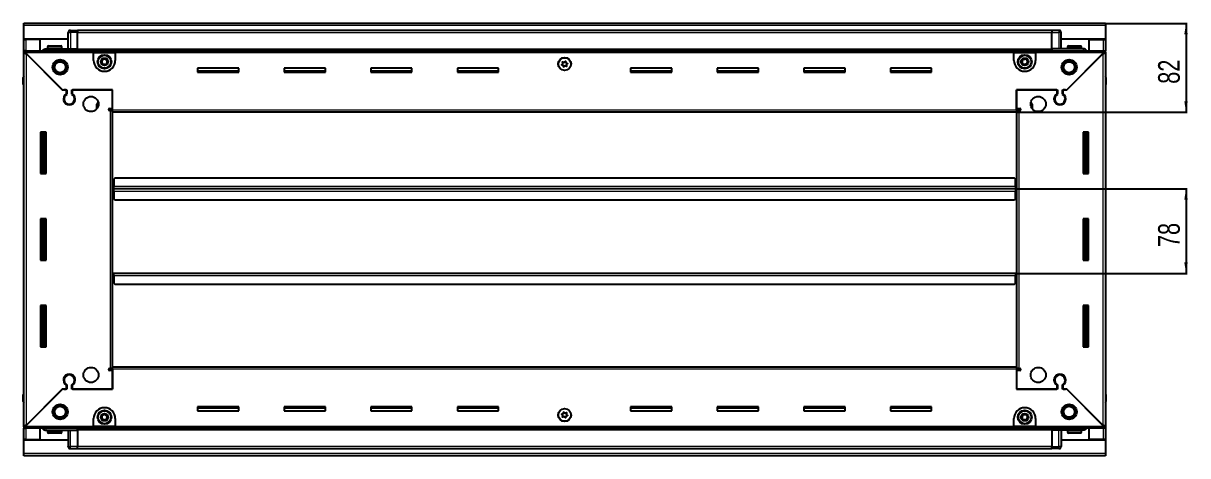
# Model space of a CAD drawing. Header units: millimetres. Extents: x 1415 to 5528, y -819 to 1524.
# Drawn here: x 4452 to 5528, y 977 to 1376 of the extents above; entities that cross this region are included whole.
import ezdxf

# ---------------------------------------------------------------- set-up
doc = ezdxf.new("R2010")
doc.units = ezdxf.units.MM
doc.layers.add('FORMAT', color=7, linetype='Continuous')
doc.styles.add('SLDTEXTSTYLE0', font='TXT', dxfattribs={"width": 0.75})
doc.dimstyles.new('SLDDIMSTYLE0', dxfattribs={"dimtxt": 20, "dimasz": 10, "dimexe": 0, "dimexo": 0.0625, "dimgap": 5, "dimtad": 2, "dimdec": 1, "dimrnd": 1e-09, "dimzin": 12, "dimdsep": 46, "dimtxsty": 'SLDTEXTSTYLE0', "dimsah": 1, "dimcen": 0.09, "dimadec": 0, "dimazin": 3, "dimtfac": 1, "dimtofl": 0, "dimtmove": 0, "dimatfit": 3, "dimfxl": 0, "dimfrac": 2, "dimtolj": 1, "dimtzin": 12, "dimarcsym": 0})

# ---------------------------------------------------------------- blocks, each defined once
blk = doc.blocks.new('_D_6')
at = {"layer": 'FORMAT'}
for p, q in [((5451.9, 1375.8), (5527.4, 1375.8)), ((5526.4, 1375.8), (5526.4, 1293.8)), ((5369.9, 1293.8), (5527.4, 1293.8))]:
    blk.add_line(p, q, dxfattribs=at)
for points in [[(5526.4, 1375.8), (5524.8, 1365.8), (5527.9, 1365.8)], [(5526.4, 1293.8), (5527.9, 1303.8), (5524.8, 1303.8)]]:
    blk.add_solid(points, dxfattribs=at)
at = {"layer": 'FORMAT', "insert": (5500.6, 1320), "char_height": 20, "attachment_point": 1, "rotation": 90, "style": 'SLDTEXTSTYLE0'}
blk.add_mtext('82', dxfattribs=at)
blk = doc.blocks.new('_D_7')
at = {"layer": 'FORMAT'}
for p, q in [((5368.9, 1223.1), (5527.4, 1223.1)), ((5526.4, 1223.1), (5526.4, 1145.1)), ((5368.9, 1145.1), (5527.4, 1145.1))]:
    blk.add_line(p, q, dxfattribs=at)
for points in [[(5526.4, 1223.1), (5524.8, 1213.1), (5527.9, 1213.1)], [(5526.4, 1145.1), (5527.9, 1155.1), (5524.8, 1155.1)]]:
    blk.add_solid(points, dxfattribs=at)
at = {"layer": 'FORMAT', "insert": (5500.6, 1169.3), "char_height": 20, "attachment_point": 1, "rotation": 90, "style": 'SLDTEXTSTYLE0'}
blk.add_mtext('78', dxfattribs=at)

msp = doc.modelspace()

# ---------------------------------------------------------------- linework, layer by layer
at = {"color": 7, "linetype": 'Continuous', "lineweight": 25}
for p, q in [((4452.89, 1373.72), (4452.89, 1375.82)), ((4452.89, 1375.82), (5451.89, 1375.82)), ((4452.89, 1361.32), (4452.89, 1373.72)), ((4493.89, 1352.32), (4493.89, 1367.32)), ((4494.56, 1368.82), (4494.56, 1368.82)), ((4495.89, 1369.32), (4502.39, 1369.32)), ((4495.89, 1369.32), (4502.39, 1369.32)), ((4502.39, 1369.32), (4502.39, 1369.32)), ((4502.39, 1369.32), (4502.39, 1369.32)), ((4502.39, 1369.32), (4502.39, 1367.32)), ((5402.39, 1369.17), (4502.39, 1369.17)), ((4502.39, 1352.32), (4502.39, 1367.32)), ((5402.39, 1369.32), (5402.39, 1369.32)), ((5408.89, 1369.32), (5402.39, 1369.32)), ((5408.89, 1369.32), (5402.39, 1369.32)), ((5402.39, 1369.32), (5402.39, 1367.32)), ((5402.39, 1352.32), (5402.39, 1367.32)), ((5410.89, 1367.32), (5410.89, 1367.32)), ((5410.89, 1352.32), (5410.89, 1367.32)), ((5451.89, 1375.82), (5451.89, 1373.72)), ((5451.89, 1373.72), (5451.89, 1361.32)), ((4493.89, 1361.32), (4452.89, 1361.32)), ((4452.89, 1360.82), (4452.89, 1361.32)), ((4452.89, 1350.57), (4452.89, 1360.82)), ((4452.89, 1360.82), (4454.99, 1360.82)), ((4454.39, 1360.82), (4454.39, 1361.32)), ((4467.89, 1360.82), (4454.99, 1360.82)), ((4467.89, 1350.57), (4467.89, 1360.82)), ((5451.89, 1361.32), (5410.89, 1361.32)), ((5436.89, 1360.82), (5449.79, 1360.82)), ((5436.89, 1350.57), (5436.89, 1360.82)), ((5449.79, 1360.82), (5451.89, 1360.82)), ((5450.39, 1360.82), (5450.39, 1361.32)), ((5451.89, 1360.82), (5451.89, 1361.32)), ((5451.89, 1360.82), (5451.89, 1350.57)), ((4452.89, 1349.07), (4452.89, 1350.57)), ((4452.89, 1350.57), (4453.89, 1350.57)), ((4452.89, 1348.57), (4452.89, 1349.07)), ((4452.89, 1349.07), (4453.89, 1349.07)), ((4452.89, 1004.07), (4452.89, 1348.57)), ((4454.39, 1348.57), (4452.89, 1348.57)), ((4453.89, 1349.07), (4453.89, 1350.57)), ((4453.89, 1350.57), (4517.39, 1350.57)), ((4454.49, 1348.47), (4488.39, 1314.57)), ((4489.09, 1313.87), (4454.99, 1347.97)), ((4473.39, 1352.32), (4502.39, 1352.32)), ((4474.89, 1354.22), (4474.89, 1352.32)), ((4475.69, 1355.02), (4487.09, 1355.02)), ((4487.89, 1352.32), (4487.89, 1354.22)), ((4502.31, 1350.57), (4502.39, 1352.29)), ((4502.39, 1352.32), (4502.39, 1351.82)), ((4502.39, 1351.17), (5402.39, 1351.17)), ((4517.39, 1348.47), (4517.39, 1350.57)), ((4517.39, 1350.57), (4537.39, 1350.57)), ((4517.39, 1349.07), (4537.39, 1349.07)), ((4517.39, 1341.57), (4517.39, 1348.47)), ((4537.39, 1350.57), (5367.39, 1350.57)), ((4537.39, 1350.57), (4537.39, 1348.47)), ((4537.39, 1348.47), (4537.39, 1341.57)), ((5367.39, 1348.47), (5367.39, 1350.57)), ((5367.39, 1350.57), (5387.39, 1350.57)), ((5367.39, 1349.07), (5387.39, 1349.07)), ((5367.39, 1341.57), (5367.39, 1348.47)), ((5387.39, 1350.57), (5387.39, 1348.47)), ((5387.39, 1350.57), (5450.89, 1350.57)), ((5387.39, 1348.47), (5387.39, 1341.57)), ((5431.39, 1352.32), (5402.39, 1352.32)), ((5402.39, 1352.32), (5402.39, 1351.82)), ((5402.39, 1352.29), (5402.46, 1350.57)), ((5449.79, 1347.97), (5415.69, 1313.87)), ((5416.39, 1314.57), (5450.29, 1348.47)), ((5416.89, 1354.22), (5416.89, 1352.32)), ((5417.69, 1355.02), (5429.09, 1355.02)), ((5429.89, 1352.32), (5429.89, 1354.22)), ((5450.39, 1348.57), (5451.89, 1348.57)), ((5450.89, 1349.07), (5450.89, 1350.57)), ((5450.89, 1350.57), (5451.89, 1350.57)), ((5450.89, 1349.07), (5451.89, 1349.07)), ((5451.89, 1349.07), (5451.89, 1350.57)), ((5451.89, 1349.07), (5451.89, 1348.57)), ((5451.89, 1348.57), (5451.89, 1004.07)), ((4651.39, 1334.32), (4613.39, 1334.32)), ((4613.39, 1334.32), (4613.39, 1330.82)), ((4651.39, 1330.82), (4651.39, 1334.32)), ((4731.39, 1334.32), (4693.39, 1334.32)), ((4693.39, 1334.32), (4693.39, 1330.82)), ((4731.39, 1330.82), (4731.39, 1334.32)), ((4811.39, 1334.32), (4773.39, 1334.32)), ((4773.39, 1334.32), (4773.39, 1330.82)), ((4811.39, 1330.82), (4811.39, 1334.32)), ((4891.39, 1334.32), (4853.39, 1334.32)), ((4853.39, 1334.32), (4853.39, 1330.82)), ((4891.39, 1330.82), (4891.39, 1334.32)), ((5051.39, 1334.32), (5013.39, 1334.32)), ((5013.39, 1334.32), (5013.39, 1330.82)), ((5051.39, 1330.82), (5051.39, 1334.32)), ((5131.39, 1334.32), (5093.39, 1334.32)), ((5093.39, 1334.32), (5093.39, 1330.82)), ((5131.39, 1330.82), (5131.39, 1334.32)), ((5211.39, 1334.32), (5173.39, 1334.32)), ((5173.39, 1334.32), (5173.39, 1330.82)), ((5211.39, 1330.82), (5211.39, 1334.32)), ((5291.39, 1334.32), (5253.39, 1334.32)), ((5253.39, 1334.32), (5253.39, 1330.82)), ((5291.39, 1330.82), (5291.39, 1334.32)), ((4452.39, 1325.82), (4452.39, 1319.32)), ((4452.39, 1319.32), (4452.39, 1325.82)), ((4651.39, 1331.57), (4613.39, 1331.57)), ((4613.39, 1330.82), (4651.39, 1330.82)), ((4731.39, 1331.57), (4693.39, 1331.57)), ((4693.39, 1330.82), (4731.39, 1330.82)), ((4811.39, 1331.57), (4773.39, 1331.57)), ((4773.39, 1330.82), (4811.39, 1330.82)), ((4891.39, 1331.57), (4853.39, 1331.57)), ((4853.39, 1330.82), (4891.39, 1330.82)), ((5051.39, 1331.57), (5013.39, 1331.57)), ((5013.39, 1330.82), (5051.39, 1330.82)), ((5131.39, 1331.57), (5093.39, 1331.57)), ((5093.39, 1330.82), (5131.39, 1330.82)), ((5211.39, 1331.57), (5173.39, 1331.57)), ((5173.39, 1330.82), (5211.39, 1330.82)), ((5291.39, 1331.57), (5253.39, 1331.57)), ((5253.39, 1330.82), (5291.39, 1330.82)), ((5451.89, 1327.15), (5451.89, 1327.15)), ((5452.39, 1325.82), (5452.39, 1319.32)), ((5452.39, 1319.32), (5452.39, 1325.82)), ((4452.39, 1319.32), (4452.39, 1319.32)), ((4452.89, 1319.32), (4452.39, 1319.32)), ((4452.54, 1319.32), (4452.54, 1033.32)), ((4488.39, 1314.57), (4492.59, 1314.57)), ((4489.79, 1314.57), (4489.09, 1313.87)), ((4491.89, 1314.57), (4489.79, 1314.57)), ((4491.89, 1314.57), (4491.89, 1310.68)), ((4492.59, 1314.57), (4492.59, 1310.29)), ((4497.19, 1314.57), (4534.89, 1314.57)), ((4497.19, 1310.29), (4497.19, 1314.57)), ((4497.89, 1310.68), (4497.89, 1314.57)), ((4534.89, 1314.57), (4497.89, 1314.57)), ((4534.89, 1297.32), (4534.89, 1314.57)), ((4534.89, 1295.92), (4534.89, 1314.57)), ((5369.89, 1314.57), (5369.89, 1297.32)), ((5406.89, 1314.57), (5369.89, 1314.57)), ((5369.89, 1314.57), (5407.59, 1314.57)), ((5369.89, 1295.92), (5369.89, 1314.57)), ((5406.89, 1314.57), (5406.89, 1310.68)), ((5407.59, 1314.57), (5407.59, 1310.29)), ((5412.19, 1314.57), (5416.39, 1314.57)), ((5412.19, 1310.29), (5412.19, 1314.57)), ((5414.99, 1314.57), (5412.89, 1314.57)), ((5412.89, 1310.68), (5412.89, 1314.57)), ((5415.69, 1313.87), (5414.99, 1314.57)), ((5451.89, 1319.32), (5452.39, 1319.32)), ((5452.24, 1033.32), (5452.24, 1319.32)), ((5452.39, 1319.32), (5452.39, 1319.32)), ((5452.39, 1319.32), (5452.39, 1319.32)), ((4492.89, 1301.71), (4492.89, 1300.95)), ((4521.62, 1303.22), (4520.39, 1301.07)), ((5384.39, 1301.07), (5383.15, 1303.22)), ((5411.89, 1301.71), (5411.89, 1300.95)), ((4520.39, 1296.99), (4520.39, 1301.07)), ((4532.04, 1297.32), (4534.89, 1297.32)), ((4532.79, 1295.32), (4532.04, 1295.32)), ((4532.79, 1295.32), (4534.89, 1295.32)), ((4534.89, 1296.32), (4532.89, 1296.32)), ((4532.89, 1296.32), (4532.89, 1295.32)), ((4534.89, 1293.82), (4534.89, 1295.92)), ((4534.89, 1058.82), (4534.89, 1293.82)), ((5369.89, 1293.82), (4534.89, 1293.82)), ((5369.89, 1297.32), (5372.74, 1297.32)), ((5371.89, 1296.32), (5369.89, 1296.32)), ((5369.89, 1295.92), (5369.89, 1293.82)), ((5369.89, 1295.32), (5371.99, 1295.32)), ((5369.89, 1293.82), (5369.89, 1058.82)), ((5371.89, 1295.32), (5371.89, 1296.32)), ((5372.74, 1295.32), (5371.99, 1295.32)), ((5384.39, 1301.07), (5384.39, 1296.99)), ((4473.39, 1275.32), (4468.39, 1275.32)), ((4468.39, 1275.32), (4468.39, 1237.32)), ((4470.54, 1237.32), (4470.54, 1275.32)), ((4472.33, 1237.32), (4472.33, 1275.32)), ((4472.36, 1237.32), (4472.36, 1275.32)), ((4473.39, 1237.32), (4473.39, 1275.32)), ((5431.39, 1275.32), (5431.39, 1237.32)), ((5436.39, 1275.32), (5431.39, 1275.32)), ((5432.41, 1275.32), (5432.41, 1237.32)), ((5432.44, 1275.32), (5432.44, 1237.32)), ((5434.24, 1275.32), (5434.24, 1237.32)), ((5436.39, 1237.32), (5436.39, 1275.32)), ((4468.39, 1237.32), (4473.39, 1237.32)), ((5431.39, 1237.32), (5436.39, 1237.32)), ((4536.89, 1233.07), (4535.89, 1232.07)), ((4535.89, 1232.07), (4535.89, 1225.17)), ((5367.89, 1233.07), (4536.89, 1233.07)), ((5368.89, 1232.07), (5367.89, 1233.07)), ((5368.89, 1225.17), (5368.89, 1232.07)), ((4535.64, 1223.07), (4534.89, 1223.07)), ((4535.89, 1225.92), (4535.64, 1225.92)), ((4535.64, 1225.92), (4535.64, 1223.07)), ((4535.64, 1223.07), (4535.64, 1220.22)), ((4535.64, 1220.22), (4535.89, 1220.22)), ((4535.89, 1223.07), (4535.89, 1225.17)), ((5368.89, 1223.07), (4535.89, 1223.07)), ((4535.89, 1220.97), (4535.89, 1223.07)), ((4535.89, 1220.97), (4535.89, 1214.07)), ((5369.14, 1225.92), (5368.89, 1225.92)), ((5368.89, 1225.17), (5368.89, 1223.07)), ((5368.89, 1223.07), (5368.89, 1220.97)), ((5368.89, 1214.07), (5368.89, 1220.97)), ((5368.89, 1220.22), (5369.14, 1220.22)), ((5369.14, 1223.07), (5369.14, 1225.92)), ((5369.89, 1223.07), (5369.14, 1223.07)), ((5369.14, 1220.22), (5369.14, 1223.07)), ((4535.89, 1214.07), (4536.89, 1213.07)), ((4536.89, 1213.07), (5367.89, 1213.07)), ((5367.89, 1213.07), (5368.89, 1214.07)), ((4473.39, 1195.32), (4468.39, 1195.32)), ((4468.39, 1195.32), (4468.39, 1157.32)), ((4470.54, 1157.32), (4470.54, 1195.32)), ((4472.33, 1157.32), (4472.33, 1195.32)), ((4472.36, 1157.32), (4472.36, 1195.32)), ((4473.39, 1157.32), (4473.39, 1195.32)), ((5431.39, 1195.32), (5431.39, 1157.32)), ((5436.39, 1195.32), (5431.39, 1195.32)), ((5432.41, 1195.32), (5432.41, 1157.32)), ((5432.44, 1195.32), (5432.44, 1157.32)), ((5434.24, 1195.32), (5434.24, 1157.32)), ((5436.39, 1157.32), (5436.39, 1195.32)), ((4468.39, 1157.32), (4473.39, 1157.32)), ((5431.39, 1157.32), (5436.39, 1157.32)), ((4534.89, 1145.12), (4535.64, 1145.12)), ((4535.64, 1145.12), (4535.64, 1142.27)), ((4535.64, 1142.27), (4535.89, 1142.27)), ((4535.89, 1143.02), (4535.89, 1145.12)), ((4535.89, 1145.12), (5368.89, 1145.12)), ((4535.89, 1143.02), (4535.89, 1136.12)), ((5368.89, 1145.12), (5368.89, 1143.02)), ((5368.89, 1136.12), (5368.89, 1143.02)), ((5368.89, 1142.27), (5369.14, 1142.27)), ((5369.14, 1142.27), (5369.14, 1145.12)), ((5369.14, 1145.12), (5369.89, 1145.12)), ((4535.89, 1136.12), (4536.89, 1135.12)), ((4536.89, 1135.12), (5367.89, 1135.12)), ((5367.89, 1135.12), (5368.89, 1136.12)), ((4473.39, 1115.32), (4468.39, 1115.32)), ((4468.39, 1115.32), (4468.39, 1077.32)), ((4470.54, 1077.32), (4470.54, 1115.32)), ((4472.33, 1077.32), (4472.33, 1115.32)), ((4472.36, 1077.32), (4472.36, 1115.32)), ((4473.39, 1077.32), (4473.39, 1115.32)), ((5431.39, 1115.32), (5431.39, 1077.32)), ((5436.39, 1115.32), (5431.39, 1115.32)), ((5432.41, 1115.32), (5432.41, 1077.32)), ((5432.44, 1115.32), (5432.44, 1077.32)), ((5434.24, 1115.32), (5434.24, 1077.32)), ((5436.39, 1077.32), (5436.39, 1115.32)), ((4468.39, 1077.32), (4473.39, 1077.32)), ((5431.39, 1077.32), (5436.39, 1077.32)), ((4532.04, 1057.32), (4532.79, 1057.32)), ((4534.89, 1055.32), (4532.04, 1055.32)), ((4534.89, 1057.32), (4532.79, 1057.32)), ((4532.89, 1057.32), (4532.89, 1056.32)), ((4532.89, 1056.32), (4534.89, 1056.32)), ((4534.89, 1056.72), (4534.89, 1058.82)), ((4534.89, 1058.82), (5369.89, 1058.82)), ((4534.89, 1056.72), (4534.89, 1038.07)), ((4534.89, 1038.07), (4534.89, 1055.32)), ((5369.89, 1058.82), (5369.89, 1056.72)), ((5371.99, 1057.32), (5369.89, 1057.32)), ((5369.89, 1056.72), (5369.89, 1038.07)), ((5369.89, 1056.32), (5371.89, 1056.32)), ((5369.89, 1055.32), (5369.89, 1038.07)), ((5372.74, 1055.32), (5369.89, 1055.32)), ((5371.89, 1056.32), (5371.89, 1057.32)), ((5371.99, 1057.32), (5372.74, 1057.32)), ((4492.89, 1051.7), (4492.89, 1050.94)), ((5411.89, 1051.7), (5411.89, 1050.94)), ((4452.39, 1033.32), (4452.39, 1033.32)), ((4452.39, 1026.82), (4452.39, 1033.32)), ((4452.39, 1033.32), (4452.39, 1033.32)), ((4452.39, 1033.32), (4452.39, 1026.82)), ((4452.89, 1033.32), (4452.39, 1033.32)), ((4488.39, 1038.07), (4454.49, 1004.17)), ((4454.99, 1004.67), (4489.09, 1038.77)), ((4492.59, 1038.07), (4488.39, 1038.07)), ((4489.09, 1038.77), (4489.79, 1038.07)), ((4489.79, 1038.07), (4491.89, 1038.07)), ((4491.89, 1041.96), (4491.89, 1038.07)), ((4492.59, 1042.36), (4492.59, 1038.07)), ((4497.19, 1038.07), (4497.19, 1042.36)), ((4534.89, 1038.07), (4497.19, 1038.07)), ((4497.89, 1038.07), (4497.89, 1041.96)), ((4497.89, 1038.07), (4534.89, 1038.07)), ((5369.89, 1038.07), (5406.89, 1038.07)), ((5407.59, 1038.07), (5369.89, 1038.07)), ((5406.89, 1041.96), (5406.89, 1038.07)), ((5407.59, 1042.36), (5407.59, 1038.07)), ((5412.19, 1038.07), (5412.19, 1042.36)), ((5416.39, 1038.07), (5412.19, 1038.07)), ((5412.89, 1038.07), (5412.89, 1041.96)), ((5412.89, 1038.07), (5414.99, 1038.07)), ((5414.99, 1038.07), (5415.69, 1038.77)), ((5415.69, 1038.77), (5449.79, 1004.67)), ((5450.29, 1004.17), (5416.39, 1038.07)), ((5451.89, 1033.32), (5452.39, 1033.32)), ((5452.39, 1033.32), (5452.39, 1033.32)), ((5452.39, 1026.82), (5452.39, 1033.32)), ((5452.39, 1033.32), (5452.39, 1026.82)), ((4452.89, 1025.5), (4452.89, 1025.5)), ((4651.39, 1021.82), (4613.39, 1021.82)), ((4613.39, 1021.82), (4613.39, 1018.32)), ((4651.39, 1018.32), (4651.39, 1021.82)), ((4731.39, 1021.82), (4693.39, 1021.82)), ((4693.39, 1021.82), (4693.39, 1018.32)), ((4731.39, 1018.32), (4731.39, 1021.82)), ((4811.39, 1021.82), (4773.39, 1021.82)), ((4773.39, 1021.82), (4773.39, 1018.32)), ((4811.39, 1018.32), (4811.39, 1021.82)), ((4891.39, 1021.82), (4853.39, 1021.82)), ((4853.39, 1021.82), (4853.39, 1018.32)), ((4891.39, 1018.32), (4891.39, 1021.82)), ((5051.39, 1021.82), (5013.39, 1021.82)), ((5013.39, 1021.82), (5013.39, 1018.32)), ((5051.39, 1018.32), (5051.39, 1021.82)), ((5131.39, 1021.82), (5093.39, 1021.82)), ((5093.39, 1021.82), (5093.39, 1018.32)), ((5131.39, 1018.32), (5131.39, 1021.82)), ((5211.39, 1021.82), (5173.39, 1021.82)), ((5173.39, 1021.82), (5173.39, 1018.32)), ((5211.39, 1018.32), (5211.39, 1021.82)), ((5291.39, 1021.82), (5253.39, 1021.82)), ((5253.39, 1021.82), (5253.39, 1018.32)), ((5291.39, 1018.32), (5291.39, 1021.82)), ((4517.39, 1004.17), (4517.39, 1011.07)), ((4537.39, 1011.07), (4537.39, 1004.17)), ((4613.39, 1021.07), (4651.39, 1021.07)), ((4613.39, 1018.32), (4651.39, 1018.32)), ((4693.39, 1021.07), (4731.39, 1021.07)), ((4693.39, 1018.32), (4731.39, 1018.32)), ((4773.39, 1021.07), (4811.39, 1021.07)), ((4773.39, 1018.32), (4811.39, 1018.32)), ((4853.39, 1021.07), (4891.39, 1021.07)), ((4853.39, 1018.32), (4891.39, 1018.32)), ((5013.39, 1021.07), (5051.39, 1021.07)), ((5013.39, 1018.32), (5051.39, 1018.32)), ((5093.39, 1021.07), (5131.39, 1021.07)), ((5093.39, 1018.32), (5131.39, 1018.32)), ((5173.39, 1021.07), (5211.39, 1021.07)), ((5173.39, 1018.32), (5211.39, 1018.32)), ((5253.39, 1021.07), (5291.39, 1021.07)), ((5253.39, 1018.32), (5291.39, 1018.32)), ((5367.39, 1004.17), (5367.39, 1011.07)), ((5387.39, 1011.07), (5387.39, 1004.17)), ((4452.89, 1003.57), (4452.89, 1004.07)), ((4454.39, 1004.07), (4452.89, 1004.07)), ((4452.89, 1003.57), (4452.89, 1002.07)), ((4453.89, 1003.57), (4452.89, 1003.57)), ((4452.89, 991.82), (4452.89, 1002.07)), ((4453.89, 1002.07), (4452.89, 1002.07)), ((4453.89, 1003.57), (4453.89, 1002.07)), ((4517.39, 1002.07), (4453.89, 1002.07)), ((4467.89, 991.82), (4467.89, 1002.07)), ((4473.39, 1000.32), (4502.39, 1000.32)), ((4474.89, 1000.32), (4474.89, 998.42)), ((4487.89, 998.42), (4487.89, 1000.32)), ((4493.89, 1000.32), (4493.89, 985.32)), ((4502.39, 1000.36), (4502.31, 1002.07)), ((5402.39, 1001.47), (4502.39, 1001.47)), ((4502.39, 1000.32), (4502.39, 1000.82)), ((4502.39, 1000.32), (4502.39, 985.32)), ((4517.39, 1002.07), (4517.39, 1004.17)), ((4537.39, 1003.57), (4517.39, 1003.57)), ((4537.39, 1002.07), (4517.39, 1002.07)), ((4537.39, 1004.17), (4537.39, 1002.07)), ((5367.39, 1002.07), (4537.39, 1002.07)), ((5367.39, 1002.07), (5367.39, 1004.17)), ((5387.39, 1003.57), (5367.39, 1003.57)), ((5387.39, 1002.07), (5367.39, 1002.07)), ((5387.39, 1004.17), (5387.39, 1002.07)), ((5450.89, 1002.07), (5387.39, 1002.07)), ((5402.46, 1002.07), (5402.39, 1000.36)), ((5402.39, 1000.32), (5402.39, 1000.82)), ((5431.39, 1000.32), (5402.39, 1000.32)), ((5402.39, 1000.32), (5402.39, 985.32)), ((5410.89, 1000.32), (5410.89, 985.32)), ((5416.89, 1000.32), (5416.89, 998.42)), ((5429.89, 998.42), (5429.89, 1000.32)), ((5436.89, 991.82), (5436.89, 1002.07)), ((5450.39, 1004.07), (5451.89, 1004.07)), ((5450.89, 1003.57), (5450.89, 1002.07)), ((5451.89, 1003.57), (5450.89, 1003.57)), ((5451.89, 1002.07), (5450.89, 1002.07)), ((5451.89, 1004.07), (5451.89, 1003.57)), ((5451.89, 1003.57), (5451.89, 1002.07)), ((5451.89, 1002.07), (5451.89, 991.82)), ((4454.99, 991.82), (4452.89, 991.82)), ((4452.89, 991.32), (4452.89, 991.82)), ((4452.89, 978.92), (4452.89, 991.32)), ((4452.89, 991.32), (4493.89, 991.32)), ((4454.39, 991.32), (4454.39, 991.82)), ((4454.99, 991.82), (4467.89, 991.82)), ((4479.46, 997.62), (4475.69, 997.62)), ((4487.09, 997.62), (4479.46, 997.62)), ((5410.89, 991.32), (5451.89, 991.32)), ((5424.68, 997.62), (5417.69, 997.62)), ((5429.09, 997.62), (5424.68, 997.62)), ((5449.79, 991.82), (5436.89, 991.82)), ((5451.89, 991.82), (5449.79, 991.82)), ((5450.39, 991.32), (5450.39, 991.82)), ((5451.89, 991.32), (5451.89, 991.82)), ((5451.89, 991.32), (5451.89, 978.92)), ((4452.89, 976.82), (4452.89, 978.92)), ((4493.89, 985.32), (4493.89, 985.32)), ((4495.89, 983.32), (4502.39, 983.32)), ((4495.89, 983.32), (4502.39, 983.32)), ((4502.39, 983.32), (4502.39, 985.32)), ((4502.39, 983.47), (5402.39, 983.47)), ((4502.39, 983.32), (4502.39, 983.32)), ((5402.39, 983.32), (5402.39, 985.32)), ((5408.89, 983.32), (5402.39, 983.32)), ((5402.39, 983.32), (5402.39, 983.32)), ((5402.39, 983.32), (5402.39, 983.32)), ((5408.89, 983.32), (5402.39, 983.32)), ((5410.21, 983.82), (5410.21, 983.82)), ((5451.89, 978.92), (5451.89, 976.82)), ((5451.89, 976.82), (4452.89, 976.82))]:
    msp.add_line(p, q, dxfattribs=at)
at = {"color": 8, "linetype": 'Continuous', "lineweight": 18}
for p, q in [((5451.89, 1373.72), (4452.89, 1373.72)), ((4493.89, 1367.32), (4495.89, 1367.32)), ((4495.89, 1369.32), (4495.89, 1367.32)), ((4495.89, 1367.32), (4495.89, 1352.32)), ((4502.39, 1367.32), (4495.89, 1367.32)), ((5402.39, 1367.17), (4502.39, 1367.17)), ((5402.39, 1367.32), (5408.89, 1367.32)), ((5408.89, 1369.32), (5408.89, 1367.32)), ((5410.89, 1367.32), (5408.89, 1367.32)), ((5408.89, 1367.32), (5408.89, 1352.32)), ((4454.99, 1360.82), (4454.99, 1361.32)), ((4454.99, 1350.57), (4454.99, 1360.82)), ((5449.79, 1361.32), (5449.79, 1360.82)), ((5449.79, 1360.82), (5449.79, 1350.57)), ((4517.39, 1348.47), (4454.49, 1348.47)), ((4454.99, 1347.97), (4454.99, 1004.67)), ((4474.89, 1354.22), (4487.89, 1354.22)), ((5402.39, 1351.82), (4502.39, 1351.82)), ((5402.39, 1350.59), (4502.39, 1350.59)), ((4517.39, 1348.47), (4537.39, 1348.47)), ((5367.39, 1348.47), (4537.39, 1348.47)), ((5367.39, 1348.47), (5387.39, 1348.47)), ((5450.29, 1348.47), (5387.39, 1348.47)), ((5416.89, 1354.22), (5429.89, 1354.22)), ((5449.79, 1004.67), (5449.79, 1347.97)), ((4452.89, 1325.82), (4452.39, 1325.82)), ((5451.89, 1325.82), (5452.39, 1325.82)), ((4532.79, 1057.32), (4532.79, 1295.32)), ((4534.89, 1295.92), (5369.89, 1295.92)), ((5371.99, 1295.32), (5371.99, 1057.32)), ((4469.89, 1275.32), (4469.89, 1237.32)), ((4471.12, 1275.32), (4471.12, 1237.32)), ((5433.65, 1237.32), (5433.65, 1275.32)), ((5434.89, 1237.32), (5434.89, 1275.32)), ((5368.89, 1225.17), (4535.89, 1225.17)), ((4535.89, 1220.97), (5368.89, 1220.97)), ((4469.89, 1195.32), (4469.89, 1157.32)), ((4471.12, 1195.32), (4471.12, 1157.32)), ((5433.65, 1157.32), (5433.65, 1195.32)), ((5434.89, 1157.32), (5434.89, 1195.32)), ((4535.89, 1143.02), (5368.89, 1143.02)), ((4469.89, 1115.32), (4469.89, 1077.32)), ((4471.12, 1115.32), (4471.12, 1077.32)), ((5433.65, 1077.32), (5433.65, 1115.32)), ((5434.89, 1077.32), (5434.89, 1115.32)), ((5369.89, 1056.72), (4534.89, 1056.72)), ((4452.89, 1026.82), (4452.39, 1026.82)), ((5451.89, 1026.82), (5452.39, 1026.82)), ((4454.49, 1004.17), (4517.39, 1004.17)), ((4454.99, 991.82), (4454.99, 1002.07)), ((4495.89, 985.32), (4495.89, 1000.32)), ((4502.39, 1002.06), (5402.39, 1002.06)), ((4502.39, 1000.82), (5402.39, 1000.82)), ((4537.39, 1004.17), (4517.39, 1004.17)), ((4537.39, 1004.17), (5367.39, 1004.17)), ((5387.39, 1004.17), (5367.39, 1004.17)), ((5387.39, 1004.17), (5450.29, 1004.17)), ((5408.89, 985.32), (5408.89, 1000.32)), ((5449.79, 1002.07), (5449.79, 991.82)), ((4454.99, 991.32), (4454.99, 991.82)), ((4479.19, 998.42), (4474.89, 998.42)), ((4487.89, 998.42), (4479.19, 998.42)), ((5424.86, 998.42), (5416.89, 998.42)), ((5429.89, 998.42), (5424.86, 998.42)), ((5449.79, 991.82), (5449.79, 991.32)), ((5451.89, 978.92), (4452.89, 978.92)), ((4493.89, 985.32), (4495.89, 985.32)), ((4495.89, 983.32), (4495.89, 985.32)), ((4502.39, 985.32), (4495.89, 985.32)), ((4502.39, 985.47), (5402.39, 985.47)), ((5402.39, 985.32), (5408.89, 985.32)), ((5410.89, 985.32), (5408.89, 985.32)), ((5408.89, 983.32), (5408.89, 985.32))]:
    msp.add_line(p, q, dxfattribs=at)
at = {"color": 7, "linetype": 'Continuous', "lineweight": 25, "flags": 128}
msp.add_lwpolyline([(4494.03, 984.57), (4493.92, 984.93), (4493.89, 985.32)], dxfattribs=at)
at = {"color": 7, "linetype": 'Continuous', "lineweight": 25}
for centre, radius in [((4527.39, 1340.32), 6.5), ((5377.39, 1340.32), 6.5), ((4486.39, 1335.32), 7), ((4486.39, 1335.32), 6.02), ((4486.39, 1335.32), 5.1), ((4527.39, 1340.32), 3.46), ((4952.39, 1338.32), 6), ((4952.39, 1338.17), 5.79), ((4952.39, 1338.17), 1.85), ((5377.39, 1340.32), 3.46), ((5418.39, 1335.32), 7), ((5418.39, 1335.32), 6.02), ((5418.39, 1335.32), 5.1), ((4514.89, 1301.32), 7), ((5389.89, 1301.32), 7), ((4514.89, 1051.32), 7), ((5389.89, 1051.32), 7), ((4486.39, 1017.32), 7), ((4486.39, 1017.32), 6.02), ((4486.39, 1017.32), 5.1), ((5418.39, 1017.32), 7), ((5418.39, 1017.32), 6.02), ((5418.39, 1017.32), 5.1), ((4527.39, 1012.32), 6.5), ((4527.39, 1012.32), 3.46), ((4952.39, 1014.32), 6), ((4952.39, 1014.47), 5.79), ((4952.39, 1014.47), 1.85), ((5377.39, 1012.32), 6.5), ((5377.39, 1012.32), 3.46)]:
    msp.add_circle(centre, radius, dxfattribs=at)
at = {"color": 8, "linetype": 'Continuous', "lineweight": 18}
for centre in [(4527.39, 1340.32), (5377.39, 1340.32), (4527.39, 1012.32), (5377.39, 1012.32)]:
    msp.add_circle(centre, 5.7, dxfattribs=at)
at = {"color": 7, "linetype": 'Continuous', "lineweight": 25}
for centre, radius, start, end in [((4495.89, 1367.32), 2, 90, 180), ((4495.89, 1367.32), 2, 123.94202, 131.40962), ((4495.89, 1367.32), 2, 90, 108.58003), ((5408.89, 1367.32), 2, 0, 90), ((5408.89, 1367.32), 2, 0, 90), ((4475.69, 1354.22), 0.8, 90, 180), ((4487.09, 1354.22), 0.8, 0, 90), ((4493.69, 1352.52), 0.2, 270, 0), ((5411.09, 1352.52), 0.2, 180, 270), ((5417.69, 1354.22), 0.8, 90, 180), ((5429.09, 1354.22), 0.8, 0, 90), ((4527.39, 1341.57), 10, 180, 270), ((4527.39, 1340.32), 2.5, 134.01559, 194.01559), ((4527.39, 1340.32), 2.5, 194.01559, 254.01559), ((4527.39, 1340.32), 2.5, 74.01559, 134.01559), ((4527.39, 1340.32), 2.5, 254.01559, 314.01559), ((4527.39, 1341.57), 10, 270, 0), ((4527.39, 1340.32), 2.5, 14.01559, 74.01559), ((4527.39, 1340.32), 2.5, 314.01559, 14.01559), ((5377.39, 1341.57), 10, 180, 270), ((5377.39, 1340.32), 2.5, 160.11158, 220.11158), ((5377.39, 1340.32), 2.5, 100.11158, 160.11158), ((5377.39, 1340.32), 2.5, 220.11158, 280.11158), ((5377.39, 1340.32), 2.5, 40.11158, 100.11158), ((5377.39, 1341.57), 10, 270, 0), ((5377.39, 1340.32), 2.5, 280.11158, 340.11158), ((5377.39, 1340.32), 2.5, 340.11158, 40.11158), ((4454.39, 1325.82), 2, 138.59038, 180), ((5450.39, 1325.82), 2, 33.78451, 41.40962), ((5450.39, 1325.82), 2, 0, 41.39416), ((5450.39, 1325.82), 2, 360, 19.56674), ((4494.89, 1306.07), 5.5, 123.05573, 56.94427), ((4494.89, 1306.07), 4.8, 118.63099, 61.36901), ((5409.89, 1306.07), 5.5, 123.05573, 56.94427), ((5409.89, 1306.07), 4.8, 118.63099, 61.36901), ((4532.04, 1296.32), 1, 90, 270), ((5372.74, 1296.32), 1, 270, 90), ((4532.04, 1056.32), 1, 90, 270), ((5372.74, 1056.32), 1, 270, 90), ((4494.89, 1046.57), 5.5, 303.05573, 236.94427), ((4494.89, 1046.57), 4.8, 298.63099, 241.36901), ((5409.89, 1046.57), 5.5, 303.05573, 236.94427), ((5409.89, 1046.57), 4.8, 298.63099, 241.36901), ((4454.39, 1026.82), 2, 180, 221.39416), ((5450.39, 1026.82), 2, 318.59038, 0), ((4527.39, 1011.07), 10, 90, 180), ((4527.39, 1012.32), 2.5, 127.47401, 187.47401), ((4527.39, 1012.32), 2.5, 187.47401, 247.47401), ((4527.39, 1012.32), 2.5, 67.47401, 127.47401), ((4527.39, 1011.07), 10, 0, 90), ((4527.39, 1012.32), 2.5, 7.47401, 67.47401), ((4527.39, 1012.32), 2.5, 307.47401, 7.47401), ((5377.39, 1011.07), 10, 90, 180), ((5377.39, 1012.32), 2.5, 147.04236, 207.04236), ((5377.39, 1012.32), 2.5, 207.04236, 267.04236), ((5377.39, 1012.32), 2.5, 87.04236, 147.04236), ((5377.39, 1011.07), 10, 0, 90), ((5377.39, 1012.32), 2.5, 27.04236, 87.04236), ((5377.39, 1012.32), 2.5, 327.04236, 27.04236), ((4493.69, 1000.12), 0.2, 0, 90), ((4527.39, 1012.32), 2.5, 247.47401, 307.47401), ((5377.39, 1012.32), 2.5, 267.04236, 327.04236), ((5411.09, 1000.12), 0.2, 90, 180), ((4475.69, 998.42), 0.8, 180, 270), ((4487.09, 998.42), 0.8, 270, 0), ((5417.69, 998.42), 0.8, 180, 270), ((5429.09, 998.42), 0.8, 270, 0), ((4495.89, 985.32), 2, 180, 270), ((5408.89, 985.32), 2, 270, 0)]:
    msp.add_arc(centre, radius, start, end, dxfattribs=at)
for points, knots in [([(4452.89, 1348.57), (4452.91, 1348.53), (4452.97, 1348.44), (4453.36, 1348.3), (4453.92, 1348.17), (4454.5, 1348.06), (4454.86, 1348), (4454.99, 1347.97)], [0, 0, 0, 0, 0.2302553, 0.4485219, 0.6667858, 0.8850496, 1, 1, 1, 1]), ([(4454.49, 1348.47), (4454.44, 1348.73), (4454.35, 1349.22), (4454.22, 1349.86), (4454.09, 1350.33), (4453.98, 1350.55), (4453.91, 1350.57), (4453.89, 1350.57)], [0, 0, 0, 0, 0.2302553, 0.4485219, 0.6667858, 0.8850496, 1, 1, 1, 1]), ([(4470.17, 1350.57), (4470.29, 1350.77), (4470.68, 1351.42), (4471.83, 1352.13), (4472.87, 1352.26), (4473.39, 1352.32)], [0, 0, 0, 0, 0.18224985, 0.59112493, 1, 1, 1, 1]), ([(4502.39, 1352.32), (4502.39, 1352.29), (4502.39, 1352.21), (4502.39, 1351.59), (4502.39, 1351.01), (4502.39, 1350.62), (4502.39, 1350.59)], [0, 0, 0, 0, 0.3242788, 0.6485576, 0.9728365, 1, 1, 1, 1]), ([(5402.39, 1352.32), (5402.39, 1352.29), (5402.39, 1352.21), (5402.39, 1351.59), (5402.39, 1351.01), (5402.39, 1350.62), (5402.39, 1350.59)], [0, 0, 0, 0, 0.3242788, 0.6485576, 0.9728365, 1, 1, 1, 1]), ([(5434.6, 1350.57), (5434.48, 1350.77), (5434.09, 1351.42), (5432.94, 1352.13), (5431.9, 1352.26), (5431.39, 1352.32)], [0, 0, 0, 0, 0.1822499, 0.5911249, 1, 1, 1, 1]), ([(5449.79, 1347.97), (5450.04, 1348.02), (5450.53, 1348.11), (5451.17, 1348.24), (5451.64, 1348.37), (5451.86, 1348.48), (5451.88, 1348.55), (5451.89, 1348.57)], [0, 0, 0, 0, 0.2302553, 0.4485219, 0.6667858, 0.8850496, 1, 1, 1, 1]), ([(5450.89, 1350.57), (5450.84, 1350.55), (5450.75, 1350.49), (5450.62, 1350.1), (5450.49, 1349.54), (5450.38, 1348.96), (5450.31, 1348.6), (5450.29, 1348.47)], [0, 0, 0, 0, 0.2302553, 0.4485219, 0.6667858, 0.8850496, 1, 1, 1, 1]), ([(4524.61, 1341.12), (4524.98, 1341.48), (4525.68, 1342.15), (4526.37, 1342.81), (4526.69, 1343.12)], [0, 0, 0, 0, 0.5346859, 1, 1, 1, 1]), ([(4525.31, 1338.32), (4525.23, 1338.65), (4525.03, 1339.45), (4524.79, 1340.42), (4524.64, 1341), (4524.61, 1341.12)], [0, 0, 0, 0, 0.3629006, 0.8668753, 1, 1, 1, 1]), ([(4528.09, 1337.52), (4527.59, 1337.66), (4526.66, 1337.93), (4525.74, 1338.19), (4525.31, 1338.32)], [0, 0, 0, 0, 0.5346859, 1, 1, 1, 1]), ([(4526.69, 1343.12), (4527.18, 1342.98), (4528.11, 1342.72), (4529.03, 1342.45), (4529.46, 1342.33)], [0, 0, 0, 0, 0.5346859, 1, 1, 1, 1]), ([(4530.16, 1339.53), (4529.79, 1339.17), (4529.1, 1338.5), (4528.41, 1337.83), (4528.09, 1337.52)], [0, 0, 0, 0, 0.5346859, 1, 1, 1, 1]), ([(4529.46, 1342.33), (4529.49, 1342.21), (4529.64, 1341.63), (4529.88, 1340.66), (4530.08, 1339.86), (4530.16, 1339.53)], [0, 0, 0, 0, 0.1331247, 0.6370994, 1, 1, 1, 1]), ([(4950.5, 1340.24), (4950.49, 1340.23), (4950.48, 1340.21), (4950.47, 1340.15), (4950.48, 1340.01), (4950.58, 1339.64), (4950.71, 1339.11), (4950.55, 1338.5), (4950.19, 1338.13), (4949.89, 1337.88), (4949.71, 1337.72), (4949.66, 1337.64), (4949.65, 1337.6), (4949.65, 1337.57), (4949.67, 1337.54), (4949.72, 1337.49), (4949.97, 1337.39), (4950.43, 1337.29), (4951.07, 1336.98), (4951.33, 1336.31), (4951.38, 1335.84), (4951.46, 1335.58), (4951.5, 1335.53), (4951.53, 1335.51), (4951.56, 1335.5), (4951.59, 1335.51), (4951.63, 1335.52), (4951.7, 1335.57), (4951.87, 1335.72), (4952.14, 1335.99), (4952.54, 1336.31), (4953.17, 1336.42), (4953.67, 1336.23), (4954.04, 1336.1), (4954.19, 1336.07), (4954.25, 1336.09), (4954.27, 1336.1), (4954.29, 1336.13), (4954.31, 1336.19), (4954.29, 1336.34), (4954.2, 1336.71), (4954.06, 1337.23), (4954.23, 1337.84), (4954.58, 1338.21), (4954.89, 1338.46), (4955.06, 1338.63), (4955.11, 1338.71), (4955.13, 1338.75), (4955.12, 1338.78), (4955.1, 1338.81), (4955.05, 1338.85), (4954.8, 1338.95), (4954.34, 1339.06), (4953.7, 1339.37), (4953.45, 1340.03), (4953.39, 1340.51), (4953.31, 1340.76), (4953.27, 1340.82), (4953.25, 1340.84), (4953.22, 1340.85), (4953.18, 1340.84), (4953.14, 1340.82), (4953.07, 1340.78), (4952.9, 1340.63), (4952.63, 1340.36), (4952.23, 1340.04), (4951.61, 1339.93), (4951.1, 1340.11), (4950.73, 1340.25), (4950.58, 1340.27), (4950.53, 1340.26), (4950.51, 1340.25), (4950.5, 1340.24)], [0, 0, 0, 0, 0.0020087, 0.00442, 0.0093647, 0.0255282, 0.0677053, 0.0957862, 0.1246456, 0.1503415, 0.1605194, 0.1633943, 0.1656965, 0.1672448, 0.1688741, 0.1707699, 0.1786058, 0.2119941, 0.2499945, 0.2879948, 0.3213831, 0.329219, 0.3311148, 0.3327441, 0.3342924, 0.3362166, 0.3385353, 0.3413178, 0.349662, 0.3753578, 0.4042173, 0.4322982, 0.4744753, 0.4906388, 0.4966691, 0.49844, 0.5, 0.5020087, 0.50442, 0.5093647, 0.5255282, 0.5677053, 0.5957862, 0.6246456, 0.6503415, 0.6605194, 0.6633943, 0.6656965, 0.6672448, 0.6688741, 0.6707699, 0.6786058, 0.7119941, 0.7499945, 0.7879948, 0.8213831, 0.829219, 0.8311148, 0.8327441, 0.8342924, 0.8362166, 0.8385353, 0.8413178, 0.849662, 0.8753578, 0.9042173, 0.9322982, 0.9744753, 0.9906388, 0.9966691, 0.99844, 1, 1, 1, 1]), ([(5374.54, 1339.82), (5374.59, 1339.93), (5374.79, 1340.5), (5375.13, 1341.43), (5375.41, 1342.21), (5375.53, 1342.53)], [0, 0, 0, 0, 0.13312467, 0.63709944, 1, 1, 1, 1]), ([(5376.4, 1337.61), (5376.07, 1338), (5375.45, 1338.74), (5374.83, 1339.48), (5374.54, 1339.82)], [0, 0, 0, 0, 0.5346859, 1, 1, 1, 1]), ([(5375.53, 1342.53), (5376.03, 1342.62), (5376.98, 1342.79), (5377.93, 1342.96), (5378.37, 1343.04)], [0, 0, 0, 0, 0.5346859, 1, 1, 1, 1]), ([(5379.25, 1338.12), (5378.74, 1338.03), (5377.79, 1337.86), (5376.84, 1337.69), (5376.4, 1337.61)], [0, 0, 0, 0, 0.5346859, 1, 1, 1, 1]), ([(5378.37, 1343.04), (5378.7, 1342.64), (5379.32, 1341.91), (5379.94, 1341.17), (5380.23, 1340.83)], [0, 0, 0, 0, 0.5346859, 1, 1, 1, 1]), ([(5380.23, 1340.83), (5380.11, 1340.51), (5379.83, 1339.73), (5379.49, 1338.8), (5379.29, 1338.23), (5379.25, 1338.12)], [0, 0, 0, 0, 0.3629006, 0.8668753, 1, 1, 1, 1]), ([(4524.72, 1013.43), (4524.82, 1013.51), (4525.29, 1013.87), (4526.08, 1014.48), (4526.74, 1014.98), (4527.01, 1015.19)], [0, 0, 0, 0, 0.1331247, 0.6370994, 1, 1, 1, 1]), ([(4525.1, 1010.57), (4525.03, 1011.08), (4524.9, 1012.03), (4524.78, 1012.99), (4524.72, 1013.43)], [0, 0, 0, 0, 0.53468586, 1, 1, 1, 1]), ([(4527.01, 1015.19), (4527.49, 1014.99), (4528.38, 1014.62), (4529.26, 1014.25), (4529.68, 1014.08)], [0, 0, 0, 0, 0.5346859, 1, 1, 1, 1]), ([(4530.05, 1011.22), (4529.78, 1011.01), (4529.13, 1010.51), (4528.34, 1009.9), (4527.86, 1009.54), (4527.76, 1009.46)], [0, 0, 0, 0, 0.3629006, 0.8668753, 1, 1, 1, 1]), ([(4529.68, 1014.08), (4529.74, 1013.57), (4529.87, 1012.61), (4529.99, 1011.66), (4530.05, 1011.22)], [0, 0, 0, 0, 0.5346859, 1, 1, 1, 1]), ([(4950.5, 1012.4), (4950.51, 1012.4), (4950.54, 1012.38), (4950.59, 1012.38), (4950.74, 1012.4), (4951.1, 1012.54), (4951.61, 1012.72), (4952.23, 1012.61), (4952.63, 1012.29), (4952.91, 1012.01), (4953.09, 1011.85), (4953.17, 1011.81), (4953.21, 1011.8), (4953.25, 1011.81), (4953.27, 1011.83), (4953.31, 1011.88), (4953.39, 1012.14), (4953.45, 1012.61), (4953.7, 1013.28), (4954.34, 1013.59), (4954.8, 1013.69), (4955.05, 1013.79), (4955.1, 1013.84), (4955.12, 1013.87), (4955.13, 1013.9), (4955.12, 1013.93), (4955.09, 1013.97), (4955.04, 1014.04), (4954.88, 1014.19), (4954.58, 1014.43), (4954.23, 1014.8), (4954.06, 1015.41), (4954.2, 1015.94), (4954.29, 1016.32), (4954.31, 1016.47), (4954.29, 1016.52), (4954.27, 1016.55), (4954.24, 1016.56), (4954.18, 1016.57), (4954.04, 1016.54), (4953.67, 1016.41), (4953.17, 1016.23), (4952.54, 1016.34), (4952.14, 1016.66), (4951.86, 1016.94), (4951.68, 1017.09), (4951.6, 1017.14), (4951.56, 1017.15), (4951.53, 1017.14), (4951.5, 1017.12), (4951.46, 1017.06), (4951.38, 1016.81), (4951.33, 1016.33), (4951.07, 1015.67), (4950.43, 1015.36), (4949.97, 1015.25), (4949.72, 1015.15), (4949.67, 1015.11), (4949.65, 1015.08), (4949.65, 1015.05), (4949.66, 1015.01), (4949.68, 1014.98), (4949.73, 1014.91), (4949.89, 1014.76), (4950.19, 1014.52), (4950.55, 1014.14), (4950.71, 1013.53), (4950.58, 1013.01), (4950.48, 1012.63), (4950.47, 1012.48), (4950.48, 1012.43), (4950.5, 1012.41), (4950.5, 1012.4)], [0, 0, 0, 0, 0.0020087, 0.00442, 0.0093647, 0.0255282, 0.0677053, 0.0957862, 0.1246456, 0.1503415, 0.1605194, 0.1633943, 0.1656965, 0.1672448, 0.1688741, 0.1707699, 0.1786058, 0.2119941, 0.2499945, 0.2879948, 0.3213831, 0.329219, 0.3311148, 0.3327441, 0.3342924, 0.3362166, 0.3385353, 0.3413178, 0.349662, 0.3753578, 0.4042173, 0.4322982, 0.4744753, 0.4906388, 0.4966691, 0.49844, 0.5, 0.5020087, 0.50442, 0.5093647, 0.5255282, 0.5677053, 0.5957862, 0.6246456, 0.6503415, 0.6605194, 0.6633943, 0.6656965, 0.6672448, 0.6688741, 0.6707699, 0.6786058, 0.7119941, 0.7499945, 0.7879948, 0.8213831, 0.829219, 0.8311148, 0.8327441, 0.8342924, 0.8362166, 0.8385353, 0.8413178, 0.849662, 0.8753578, 0.9042173, 0.9322982, 0.9744753, 0.9906388, 0.9966691, 0.99844, 1, 1, 1, 1]), ([(5374.5, 1012.47), (5374.78, 1012.91), (5375.31, 1013.71), (5375.83, 1014.52), (5376.07, 1014.89)], [0, 0, 0, 0, 0.5346859, 1, 1, 1, 1]), ([(5375.82, 1009.9), (5375.58, 1010.36), (5375.14, 1011.22), (5374.71, 1012.07), (5374.5, 1012.47)], [0, 0, 0, 0, 0.5346859, 1, 1, 1, 1]), ([(5376.07, 1014.89), (5376.2, 1014.89), (5376.8, 1014.86), (5377.79, 1014.81), (5378.61, 1014.76), (5378.96, 1014.75)], [0, 0, 0, 0, 0.13312467, 0.63709944, 1, 1, 1, 1]), ([(5380.27, 1012.17), (5379.99, 1011.74), (5379.46, 1010.93), (5378.94, 1010.13), (5378.7, 1009.75)], [0, 0, 0, 0, 0.53468586, 1, 1, 1, 1]), ([(5378.96, 1014.75), (5379.19, 1014.29), (5379.63, 1013.43), (5380.07, 1012.57), (5380.27, 1012.17)], [0, 0, 0, 0, 0.5346859, 1, 1, 1, 1]), ([(4454.99, 1004.67), (4454.73, 1004.63), (4454.24, 1004.54), (4453.6, 1004.4), (4453.13, 1004.27), (4452.91, 1004.16), (4452.89, 1004.1), (4452.89, 1004.07)], [0, 0, 0, 0, 0.2302553, 0.4485219, 0.6667858, 0.8850496, 1, 1, 1, 1]), ([(4453.89, 1002.07), (4453.93, 1002.1), (4454.02, 1002.15), (4454.16, 1002.55), (4454.29, 1003.1), (4454.4, 1003.68), (4454.46, 1004.05), (4454.49, 1004.17)], [0, 0, 0, 0, 0.2302553, 0.4485219, 0.6667858, 0.8850496, 1, 1, 1, 1]), ([(4470.17, 1002.07), (4470.29, 1001.87), (4470.68, 1001.22), (4471.83, 1000.51), (4472.87, 1000.39), (4473.39, 1000.32)], [0, 0, 0, 0, 0.1822499, 0.5911249, 1, 1, 1, 1]), ([(4502.39, 1000.32), (4502.39, 1000.36), (4502.39, 1000.44), (4502.39, 1001.06), (4502.39, 1001.62), (4502.39, 1001.99), (4502.39, 1002)], [0, 0, 0, 0, 0.3302662, 0.6605324, 0.9907986, 1, 1, 1, 1]), ([(4527.76, 1009.46), (4527.29, 1009.66), (4526.39, 1010.03), (4525.51, 1010.4), (4525.1, 1010.57)], [0, 0, 0, 0, 0.5346859, 1, 1, 1, 1]), ([(5378.7, 1009.75), (5378.35, 1009.77), (5377.53, 1009.81), (5376.54, 1009.86), (5375.94, 1009.89), (5375.82, 1009.9)], [0, 0, 0, 0, 0.3629006, 0.8668753, 1, 1, 1, 1]), ([(5402.39, 1000.32), (5402.39, 1000.36), (5402.39, 1000.44), (5402.39, 1001.05), (5402.39, 1001.64), (5402.39, 1002.04), (5402.39, 1002.07)], [0, 0, 0, 0, 0.3229095, 0.6458191, 0.9687286, 1, 1, 1, 1]), ([(5434.6, 1002.07), (5434.48, 1001.87), (5434.09, 1001.22), (5432.94, 1000.51), (5431.9, 1000.39), (5431.39, 1000.32)], [0, 0, 0, 0, 0.1822499, 0.5911249, 1, 1, 1, 1]), ([(5451.89, 1004.07), (5451.86, 1004.12), (5451.81, 1004.21), (5451.41, 1004.34), (5450.86, 1004.47), (5450.28, 1004.58), (5449.91, 1004.65), (5449.79, 1004.67)], [0, 0, 0, 0, 0.2302553, 0.4485219, 0.6667858, 0.8850496, 1, 1, 1, 1]), ([(5450.29, 1004.17), (5450.33, 1003.92), (5450.42, 1003.43), (5450.56, 1002.79), (5450.69, 1002.32), (5450.8, 1002.1), (5450.86, 1002.08), (5450.89, 1002.07)], [0, 0, 0, 0, 0.2302553, 0.4485219, 0.6667858, 0.8850496, 1, 1, 1, 1])]:
    msp.add_open_spline(points, degree=3, knots=knots, dxfattribs=at)
for points in [[(4454.49, 1348.47), (4454.44, 1348.55), (4454.34, 1348.71), (4454.19, 1348.91), (4454.04, 1349.05), (4453.94, 1349.06), (4453.89, 1349.07)], [(4454.39, 1348.57), (4454.4, 1348.52), (4454.41, 1348.42), (4454.55, 1348.27), (4454.75, 1348.12), (4454.91, 1348.02), (4454.99, 1347.97)], [(5449.79, 1347.97), (5449.87, 1348.02), (5450.02, 1348.12), (5450.22, 1348.27), (5450.36, 1348.42), (5450.38, 1348.52), (5450.39, 1348.57)], [(5450.89, 1349.07), (5450.84, 1349.06), (5450.74, 1349.05), (5450.59, 1348.91), (5450.44, 1348.71), (5450.34, 1348.55), (5450.29, 1348.47)], [(4453.89, 1003.57), (4453.94, 1003.58), (4454.04, 1003.6), (4454.19, 1003.74), (4454.34, 1003.94), (4454.44, 1004.09), (4454.49, 1004.17)], [(4454.99, 1004.67), (4454.91, 1004.62), (4454.75, 1004.52), (4454.55, 1004.37), (4454.41, 1004.22), (4454.4, 1004.12), (4454.39, 1004.07)], [(5450.39, 1004.07), (5450.38, 1004.12), (5450.36, 1004.22), (5450.22, 1004.37), (5450.02, 1004.52), (5449.87, 1004.62), (5449.79, 1004.67)], [(5450.29, 1004.17), (5450.34, 1004.09), (5450.44, 1003.94), (5450.59, 1003.74), (5450.74, 1003.6), (5450.84, 1003.58), (5450.89, 1003.57)]]:
    msp.add_open_spline(points, degree=3, dxfattribs=at)
at = {"color": 8, "linetype": 'Continuous', "lineweight": 18}
for points, knots in [([(4473.39, 1352.32), (4473.39, 1352.28), (4473.39, 1352.2), (4473.39, 1351.77), (4473.39, 1351.31), (4473.39, 1350.9), (4473.39, 1350.63), (4473.39, 1350.57)], [0, 0, 0, 0, 0.3597529, 0.5534142, 0.7511852, 0.9489563, 1, 1, 1, 1]), ([(5431.39, 1352.32), (5431.39, 1352.28), (5431.39, 1352.2), (5431.39, 1351.77), (5431.39, 1351.31), (5431.39, 1350.9), (5431.39, 1350.63), (5431.39, 1350.57)], [0, 0, 0, 0, 0.35975288, 0.55341416, 0.75118521, 0.94895626, 1, 1, 1, 1]), ([(4473.39, 1000.32), (4473.39, 1000.37), (4473.39, 1000.44), (4473.39, 1000.88), (4473.39, 1001.33), (4473.39, 1001.75), (4473.39, 1002.02), (4473.39, 1002.07)], [0, 0, 0, 0, 0.3597529, 0.5534142, 0.7511852, 0.9489563, 1, 1, 1, 1]), ([(5431.39, 1000.32), (5431.39, 1000.37), (5431.39, 1000.44), (5431.39, 1000.88), (5431.39, 1001.33), (5431.39, 1001.75), (5431.39, 1002.02), (5431.39, 1002.07)], [0, 0, 0, 0, 0.3597529, 0.5534142, 0.7511852, 0.9489563, 1, 1, 1, 1])]:
    msp.add_open_spline(points, degree=3, knots=knots, dxfattribs=at)

# ---------------------------------------------------------------- dimensions: what is measured, and where the dimension line sits
at = {"layer": 'FORMAT'}
for base, p1, p2, picture, middle in [((5526.39, 1293.82), (5451.89, 1375.82), (5369.89, 1293.82), '_D_6', (5526.39, 1334.82)), ((5526.3867353, 1145.12343353), (5368.8863784, 1223.07343353), (5368.8863784, 1145.12343353), '_D_7', (5526.3867353, 1184.09843353))]:
    dim = msp.add_linear_dim(base=base, p1=p1, p2=p2, angle=90, dimstyle='SLDDIMSTYLE0', dxfattribs=at)
    dim.commit()
    dim.dimension.update_dxf_attribs({"geometry": picture, "text_midpoint": middle, "dimtype": 160})

doc.saveas('drawing.dxf')
